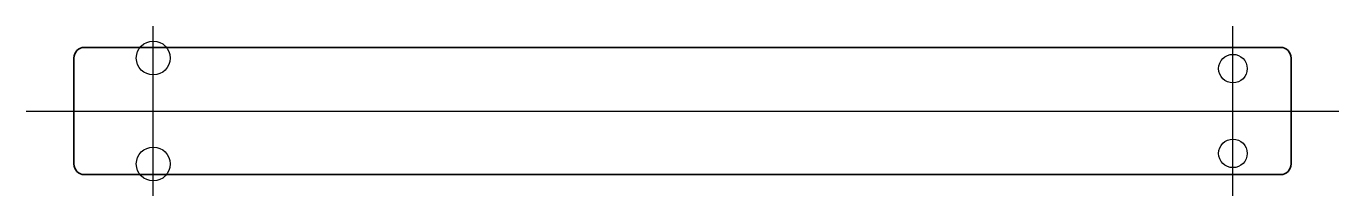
# Model space of a CAD drawing. Header units: metres. Extents: x -62 to 62, y -8 to 8.
import ezdxf

# ---------------------------------------------------------------- set-up
doc = ezdxf.new("R2010")
doc.units = ezdxf.units.M
doc.layers.add('CENTERLINES', color=3, linetype='Continuous')
doc.layers.add('HOLES', color=1, linetype='Continuous', lineweight=25)
doc.layers.add('OUTLINE', color=7, linetype='Continuous', lineweight=35)

msp = doc.modelspace()

# ---------------------------------------------------------------- linework, layer by layer
at = {"layer": 'CENTERLINES'}
for p, q in [((-50, -8), (-50, 8)), ((52, -8), (52, 8)), ((-62, 0), (62, 0))]:
    msp.add_line(p, q, dxfattribs=at)
at = {"layer": 'HOLES'}
for centre, radius in [((-50, 5), 1.6), ((52, 4), 1.35), ((-50, -5), 1.6), ((52, -4), 1.35)]:
    msp.add_circle(centre, radius, dxfattribs=at)
at = {"layer": 'OUTLINE'}
for p, q in [((-57.5, 5), (-57.5, -5)), ((56.5, 6), (-56.5, 6)), ((57.5, -5), (57.5, 5)), ((-56.5, -6), (56.5, -6))]:
    msp.add_line(p, q, dxfattribs=at)
for centre, start, end in [((-56.5, 5), 90, 180), ((56.5, 5), 0, 90), ((-56.5, -5), 180, 270), ((56.5, -5), 270, 360)]:
    msp.add_arc(centre, 1, start, end, dxfattribs=at)

doc.saveas('drawing.dxf')
